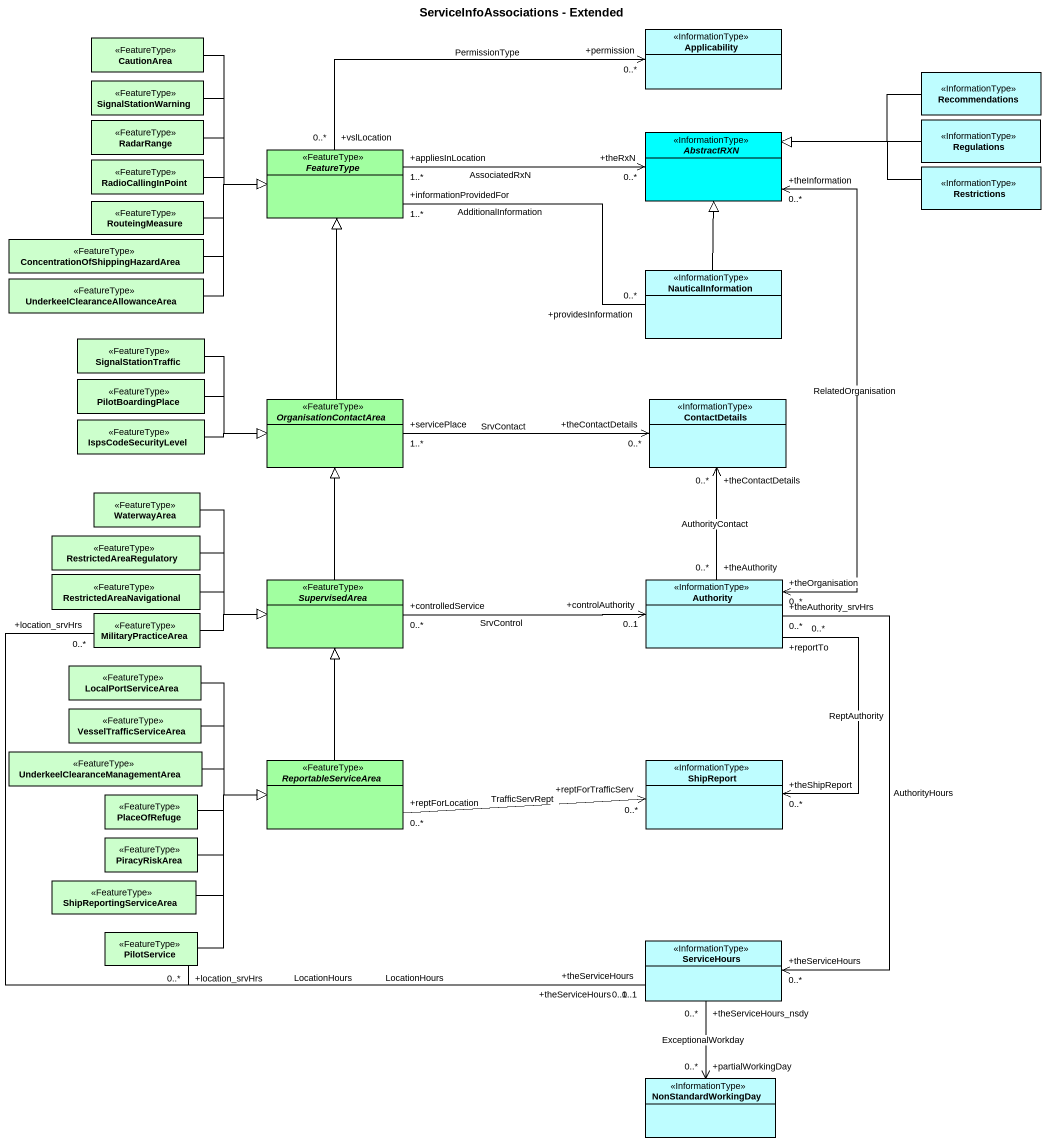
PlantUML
@startuml
title ServiceInfoAssociations - Extended
hide circle
hide empty members
class Applicability <<InformationType>> #BEFDFF
class CautionArea <<FeatureType>> #CCFFCC
class SignalStationWarning <<FeatureType>> #CCFFCC
class Recommendations <<InformationType>> #BEFDFF
class RadarRange <<FeatureType>> #CCFFCC
abstract class AbstractRXN <<InformationType>> #00FFFF
class Regulations <<InformationType>> #BEFDFF
class RadioCallingInPoint <<FeatureType>> #CCFFCC
abstract class FeatureType <<FeatureType>> #A1FFA0
class Restrictions <<InformationType>> #BEFDFF
class RouteingMeasure <<FeatureType>> #CCFFCC
class "ConcentrationOfShippingHazardArea" as ConcentrationOfShippingHazar <<FeatureType>> #CCFFCC
class "UnderkeelClearanceAllowanceArea" as UnderkeelClearanceAllowanceA <<FeatureType>> #CCFFCC
class NauticalInformation <<InformationType>> #BEFDFF
class SignalStationTraffic <<FeatureType>> #CCFFCC
class PilotBoardingPlace <<FeatureType>> #CCFFCC
abstract class OrganisationContactArea <<FeatureType>> #A1FFA0
class ContactDetails <<InformationType>> #BEFDFF
class IspsCodeSecurityLevel <<FeatureType>> #CCFFCC
class WaterwayArea <<FeatureType>> #CCFFCC
class RestrictedAreaRegulatory <<FeatureType>> #CCFFCC
class RestrictedAreaNavigational <<FeatureType>> #CCFFCC
abstract class SupervisedArea <<FeatureType>> #A1FFA0
class Authority <<InformationType>> #BEFDFF
class MilitaryPracticeArea <<FeatureType>> #CCFFCC
class LocalPortServiceArea <<FeatureType>> #CCFFCC
class VesselTrafficServiceArea <<FeatureType>> #CCFFCC
class "UnderkeelClearanceManagementArea" as UnderkeelClearanceManagement <<FeatureType>> #CCFFCC
abstract class ReportableServiceArea <<FeatureType>> #A1FFA0
class ShipReport <<InformationType>> #BEFDFF
class PlaceOfRefuge <<FeatureType>> #CCFFCC
class PiracyRiskArea <<FeatureType>> #CCFFCC
class ShipReportingServiceArea <<FeatureType>> #CCFFCC
class PilotService <<FeatureType>> #CCFFCC
class ServiceHours <<InformationType>> #BEFDFF
class NonStandardWorkingDay <<InformationType>> #BEFDFF
CautionArea --|> FeatureType
SignalStationWarning -right-|> FeatureType
Recommendations -left-|> AbstractRXN
RadarRange -right-|> FeatureType
Regulations -left-|> AbstractRXN
RadioCallingInPoint -right-|> FeatureType
FeatureType "+vslLocation\n0..*" -right-> "+permission\n0..*" Applicability : PermissionType
FeatureType "+appliesInLocation\n1..*" -right-> "+theRxN\n0..*" AbstractRXN : AssociatedRxN
FeatureType "+informationProvidedFor\n1..*" -right- "+providesInformation\n0..*" NauticalInformation : AdditionalInformation
Restrictions -left-|> AbstractRXN
RouteingMeasure -right-|> FeatureType
ConcentrationOfShippingHazar -right-|> FeatureType
UnderkeelClearanceAllowanceA -right-|> FeatureType
NauticalInformation -up-|> AbstractRXN
SignalStationTraffic -right-|> OrganisationContactArea
PilotBoardingPlace -right-|> OrganisationContactArea
OrganisationContactArea -up-|> FeatureType
OrganisationContactArea "+servicePlace\n1..*" -right-> "+theContactDetails\n0..*" ContactDetails : SrvContact
IspsCodeSecurityLevel -right-|> OrganisationContactArea
WaterwayArea -right-|> SupervisedArea
RestrictedAreaRegulatory -right-|> SupervisedArea
RestrictedAreaNavigational -right-|> SupervisedArea
SupervisedArea -up-|> OrganisationContactArea
SupervisedArea "+controlledService\n0..*" -right-> "+controlAuthority\n0..1" Authority : SrvControl
Authority "+theOrganisation\n0..*" <-up-> "+theInformation\n0..*" AbstractRXN : RelatedOrganisation
Authority "+theAuthority\n0..*" -up-> "+theContactDetails\n0..*" ContactDetails : AuthorityContact
Authority "+reportTo\n0..*" --> "+theShipReport\n0..*" ShipReport : ReptAuthority
Authority "+theAuthority_srvHrs\n0..*" --> "+theServiceHours\n0..*" ServiceHours : AuthorityHours
MilitaryPracticeArea -right-|> SupervisedArea
MilitaryPracticeArea "+location_srvHrs\n0..*" -- "+theServiceHours\n0..1" ServiceHours : LocationHours
LocalPortServiceArea -right-|> ReportableServiceArea
VesselTrafficServiceArea -right-|> ReportableServiceArea
UnderkeelClearanceManagement -right-|> ReportableServiceArea
ReportableServiceArea -up-|> SupervisedArea
ReportableServiceArea "+reptForLocation\n0..*" -right-> "+reptForTrafficServ\n0..*" ShipReport : TrafficServRept
PlaceOfRefuge -right-|> ReportableServiceArea
PiracyRiskArea -right-|> ReportableServiceArea
ShipReportingServiceArea -right-|> ReportableServiceArea
PilotService -up-|> ReportableServiceArea
PilotService "+location_srvHrs\n0..*" -right- "+theServiceHours\n0..1" ServiceHours : LocationHours
ServiceHours "+theServiceHours_nsdy\n0..*" --> "+partialWorkingDay\n0..*" NonStandardWorkingDay : ExceptionalWorkday
@enduml
